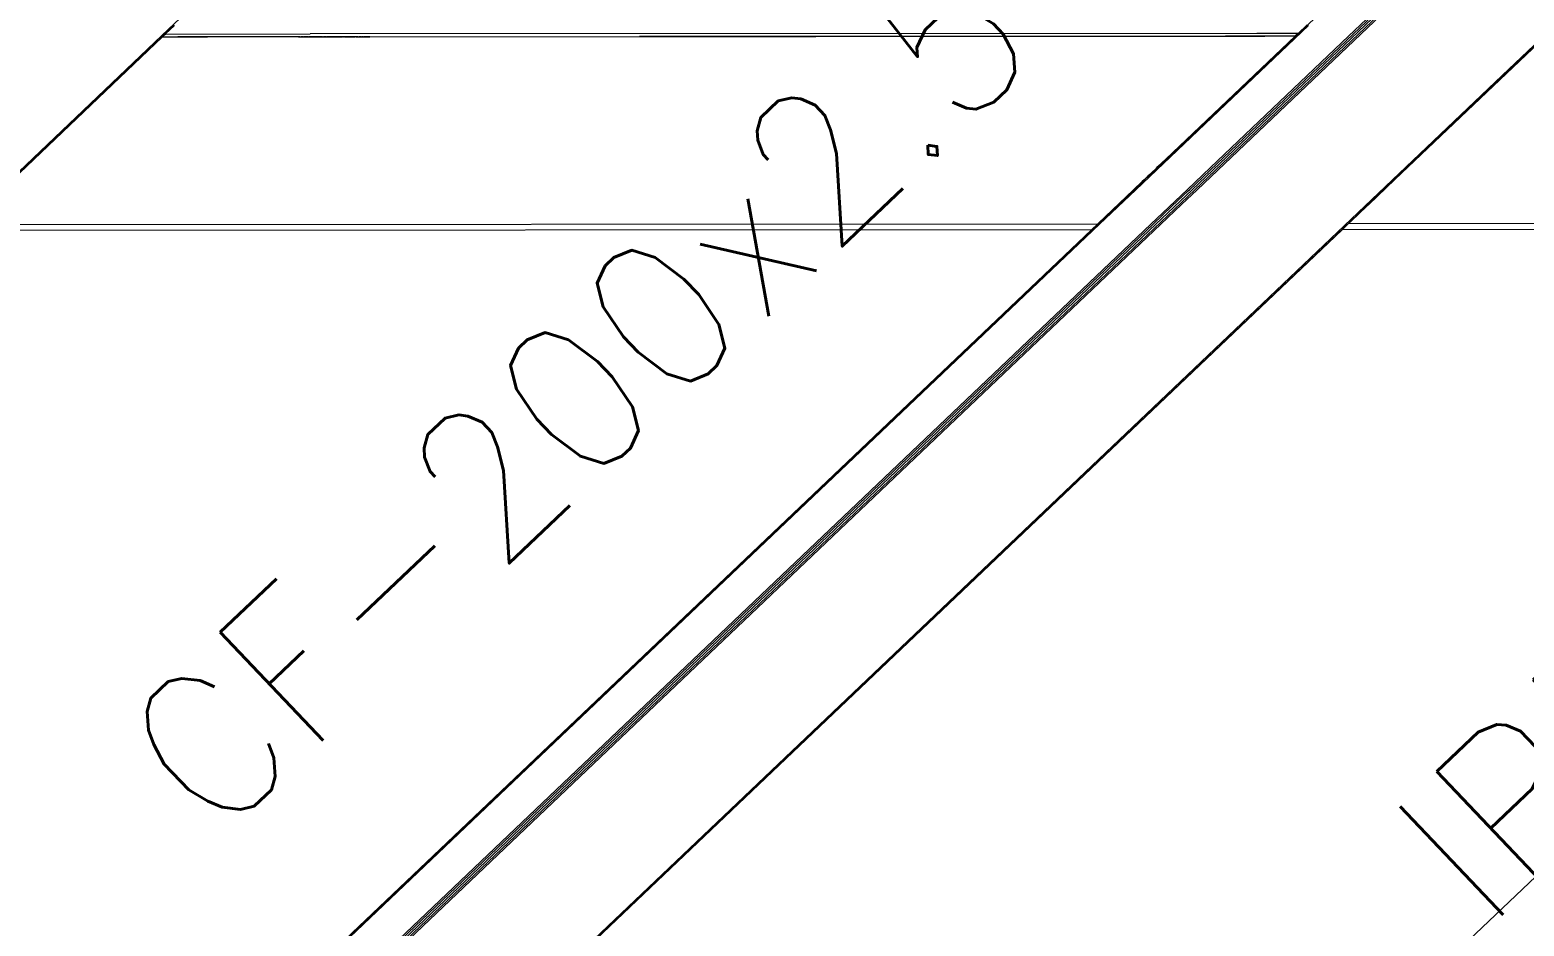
# Model space of a CAD drawing. Header units: millimetres. Extents: x 0 to 42, y 0 to 29.7.
# Drawn here: x 18.092 to 19.626, y 23.275 to 24.195 of the extents above; entities that cross this region are included whole.
import ezdxf
from ezdxf.enums import TextEntityAlignment as Align

# ---------------------------------------------------------------- set-up
doc = ezdxf.new("R2010")
doc.units = ezdxf.units.MM
doc.layers.add('BARRAS_DE_ACERO', color=7, linetype='Continuous', lineweight=9)
doc.layers.add('REFERENCIA_DE_LAS_BARRAS', color=2, linetype='Continuous', lineweight=9)
doc.styles.add('CYPETXT', font='romans__.ttf', dxfattribs={"height": 0.2})

msp = doc.modelspace()

# ---------------------------------------------------------------- linework, layer by layer
at = {"layer": 'BARRAS_DE_ACERO'}
for p, q in [((19.48488, 24.22396), (19.2821, 24.0311)), ((19.28766, 24.0311), (19.49045, 24.22396)), ((19.49276, 24.22396), (19.28997, 24.0311)), ((19.48249, 24.22396), (19.44541, 24.1887)), ((18.22791, 24.18937), (18.25908, 24.21901)), ((18.24051, 24.1999), (18.23121, 24.19105)), ((18.23161, 24.19097), (18.24068, 24.1996)), ((19.40428, 24.19957), (19.22714, 24.0311)), ((19.46956, 24.20673), (19.28489, 24.0311)), ((19.39118, 24.18867), (19.41034, 24.20689)), ((19.39363, 24.1916), (19.40284, 24.20035)), ((18.02782, 23.99907), (18.22791, 24.18937)), ((18.2283, 24.18828), (18.22816, 24.18815)), ((18.23121, 24.19105), (18.2283, 24.18828)), ((18.22839, 24.18791), (18.22842, 24.18794)), ((18.22842, 24.18794), (18.22844, 24.18796)), ((18.22842, 24.18794), (18.24408, 24.18795)), ((18.22844, 24.18796), (18.23151, 24.19088)), ((18.22844, 24.18796), (18.27472, 24.188)), ((18.23151, 24.19088), (18.2316, 24.19096)), ((18.23151, 24.19088), (18.23197, 24.19088)), ((18.23161, 24.19097), (18.2316, 24.19096)), ((18.23197, 24.19088), (18.38002, 24.19097)), ((18.36805, 24.18804), (18.24408, 24.18793)), ((18.27666, 24.18798), (18.24408, 24.18795)), ((18.27736, 24.188), (18.27472, 24.188)), ((18.36805, 24.18807), (18.27666, 24.18798)), ((18.36791, 24.18809), (18.27736, 24.188)), ((18.36791, 24.18809), (18.36807, 24.18809)), ((18.36805, 24.18807), (18.36825, 24.18807)), ((18.36807, 24.18804), (18.36805, 24.18804)), ((18.36807, 24.18809), (18.36819, 24.18809)), ((18.36825, 24.18807), (18.36867, 24.18807)), ((18.36863, 24.18809), (18.36855, 24.18809)), ((18.36865, 24.18804), (18.36857, 24.18804)), ((18.36865, 24.18804), (18.36867, 24.18804)), ((18.36895, 24.18807), (18.36867, 24.18807)), ((18.36881, 24.18804), (18.36867, 24.18804)), ((18.36894, 24.18809), (18.36906, 24.18809)), ((18.36922, 24.18807), (18.36895, 24.18807)), ((18.36903, 24.18804), (18.36923, 24.18804)), ((18.36932, 24.18807), (18.36922, 24.18807)), ((18.36926, 24.18804), (18.36923, 24.18804)), ((18.36926, 24.18804), (18.36935, 24.18804)), ((18.36932, 24.18807), (18.36961, 24.18807)), ((18.36944, 24.18804), (18.36935, 24.18804)), ((18.36949, 24.18809), (18.3694, 24.18809)), ((18.36944, 24.18804), (18.36956, 24.18804)), ((18.36949, 24.18809), (18.36961, 24.18809)), ((18.36956, 24.18804), (18.36959, 24.18804)), ((18.36959, 24.18804), (18.36968, 24.18804)), ((18.36973, 24.18809), (18.36961, 24.18809)), ((18.36961, 24.18807), (18.37003, 24.18807)), ((18.36973, 24.18809), (18.36991, 24.18809)), ((18.36991, 24.18809), (18.36999, 24.18809)), ((18.37008, 24.18809), (18.36999, 24.18809)), ((18.37008, 24.18804), (18.37001, 24.18804)), ((18.37006, 24.18807), (18.37003, 24.18807)), ((18.37006, 24.18807), (18.37028, 24.18807)), ((18.37008, 24.18809), (18.37021, 24.18809)), ((18.3701, 24.18804), (18.37008, 24.18804)), ((18.3701, 24.18804), (18.37035, 24.18804)), ((18.37028, 24.18807), (18.37032, 24.18807)), ((18.37036, 24.18807), (18.37032, 24.18807)), ((18.37035, 24.18804), (18.37036, 24.18804)), ((18.37036, 24.18807), (18.37051, 24.18807)), ((18.37051, 24.18804), (18.37036, 24.18804)), ((18.37052, 24.18807), (18.37051, 24.18807)), ((18.37051, 24.18804), (18.37075, 24.18804)), ((18.37076, 24.18807), (18.37052, 24.18807)), ((18.37079, 24.18809), (18.37072, 24.18809)), ((18.37076, 24.18807), (18.37096, 24.18807)), ((18.37095, 24.18804), (18.37091, 24.18804)), ((18.37107, 24.18804), (18.37095, 24.18804)), ((18.37096, 24.18807), (18.37132, 24.18807)), ((18.37108, 24.18809), (18.3712, 24.18809)), ((18.37132, 24.18809), (18.3712, 24.18809)), ((18.37132, 24.18809), (18.37133, 24.18809)), ((18.37156, 24.18807), (18.37132, 24.18807)), ((18.37144, 24.18809), (18.37133, 24.18809)), ((18.37144, 24.18809), (18.37156, 24.18809)), ((18.37155, 24.18804), (18.37156, 24.18804)), ((18.37156, 24.18809), (18.37168, 24.18809)), ((18.37176, 24.18807), (18.37156, 24.18807)), ((18.37156, 24.18804), (18.37175, 24.18804)), ((18.3718, 24.18809), (18.37168, 24.18809)), ((18.37176, 24.18804), (18.37175, 24.18804)), ((18.372, 24.18807), (18.37176, 24.18807)), ((18.37192, 24.18809), (18.3718, 24.18809)), ((18.37207, 24.18804), (18.37195, 24.18804)), ((18.372, 24.18807), (18.37207, 24.18807)), ((18.37207, 24.18807), (18.3724, 24.18807)), ((18.37235, 24.18804), (18.37227, 24.18804)), ((18.37243, 24.18804), (18.37235, 24.18804)), ((18.37248, 24.18809), (18.3724, 24.18809)), ((18.3724, 24.18807), (18.3726, 24.18807)), ((18.37255, 24.18804), (18.37243, 24.18804)), ((18.37268, 24.18807), (18.3726, 24.18807)), ((18.37268, 24.18807), (18.37288, 24.18807)), ((18.37272, 24.18809), (18.37304, 24.18809)), ((18.37275, 24.18804), (18.37287, 24.18804)), ((18.37287, 24.18804), (18.37315, 24.18804)), ((18.37288, 24.18807), (18.37308, 24.18807)), ((18.37304, 24.18809), (18.37307, 24.18809)), ((18.37312, 24.18809), (18.37307, 24.18809)), ((18.37308, 24.18807), (18.37324, 24.18807)), ((18.37324, 24.18807), (18.37327, 24.18807)), ((18.37355, 24.18807), (18.37332, 24.18807)), ((18.37336, 24.18809), (18.37342, 24.18809)), ((18.37342, 24.18809), (18.37355, 24.18809)), ((18.37355, 24.18809), (18.3736, 24.18809)), ((18.37372, 24.18809), (18.3736, 24.18809)), ((18.37372, 24.18809), (18.37384, 24.18809)), ((18.37395, 24.18804), (18.37375, 24.18804)), ((18.37376, 24.18807), (18.37415, 24.18807)), ((18.37396, 24.18809), (18.37384, 24.18809)), ((18.37415, 24.18804), (18.37395, 24.18804)), ((18.37415, 24.18809), (18.3742, 24.18809)), ((18.37432, 24.18804), (18.37415, 24.18804)), ((18.37428, 24.18809), (18.3742, 24.18809)), ((18.37444, 24.18809), (18.37428, 24.18809)), ((18.37432, 24.18807), (18.37448, 24.18807)), ((18.37444, 24.18809), (18.37456, 24.18809)), ((18.37448, 24.18807), (18.37486, 24.18807)), ((18.37456, 24.18809), (18.37471, 24.18809)), ((18.37509, 24.18809), (18.37471, 24.18809)), ((18.3749, 24.18807), (18.37486, 24.18807)), ((18.37506, 24.18804), (18.37486, 24.18804)), ((18.3749, 24.18807), (18.37501, 24.18807)), ((18.37541, 24.18807), (18.37501, 24.18807)), ((18.37509, 24.18809), (18.37536, 24.18809)), ((18.37676, 24.18804), (18.37531, 24.18804)), ((18.37546, 24.18809), (18.37536, 24.18809)), ((18.37541, 24.18807), (18.37566, 24.18807)), ((18.37566, 24.18809), (18.37546, 24.18809)), ((18.37566, 24.18807), (18.37631, 24.18807)), ((18.37606, 24.18809), (18.37591, 24.18809)), ((18.37606, 24.18809), (18.37621, 24.18809)), ((18.37621, 24.18809), (18.37636, 24.18809)), ((18.37676, 24.18807), (18.37631, 24.18807)), ((18.37666, 24.18809), (18.37679, 24.18809)), ((18.37676, 24.18807), (18.37683, 24.18807)), ((18.37676, 24.18804), (18.37691, 24.18804)), ((18.37679, 24.18809), (18.37689, 24.18809)), ((18.37686, 24.18807), (18.37683, 24.18807)), ((18.37686, 24.18807), (18.37696, 24.18807)), ((18.37689, 24.18809), (18.37701, 24.18809)), ((18.37691, 24.18804), (18.37701, 24.18804)), ((18.37696, 24.18807), (18.37726, 24.18807)), ((18.37719, 24.18809), (18.37701, 24.18809)), ((18.37701, 24.18804), (18.37718, 24.18804)), ((18.37719, 24.18809), (18.37733, 24.18809)), ((18.37745, 24.18807), (18.37726, 24.18807)), ((18.37733, 24.18809), (18.37741, 24.18809)), ((18.37741, 24.18809), (18.37746, 24.18809)), ((18.37746, 24.18807), (18.37745, 24.18807)), ((18.37746, 24.18809), (18.37748, 24.18809)), ((18.37761, 24.18807), (18.37746, 24.18807)), ((18.37756, 24.18809), (18.37748, 24.18809)), ((18.37751, 24.18804), (18.37776, 24.18804)), ((18.37756, 24.18809), (18.37771, 24.18809)), ((18.37761, 24.18807), (18.3779, 24.18807)), ((18.37786, 24.18809), (18.37771, 24.18809)), ((18.37801, 24.18804), (18.37776, 24.18804)), ((18.37816, 24.18809), (18.37786, 24.18809)), ((18.37836, 24.18807), (18.3779, 24.18807)), ((18.37826, 24.18804), (18.37801, 24.18804)), ((18.37834, 24.18809), (18.37816, 24.18809)), ((18.37826, 24.18804), (18.37861, 24.18804)), ((18.37834, 24.18809), (18.37858, 24.18809)), ((18.37836, 24.18807), (18.37861, 24.18807)), ((18.37858, 24.18809), (18.37861, 24.18809)), ((18.37863, 24.18809), (18.37861, 24.18809)), ((18.37861, 24.18807), (18.37901, 24.18807)), ((18.37861, 24.18804), (18.37893, 24.18804)), ((18.37863, 24.18809), (18.37892, 24.18809)), ((18.37892, 24.18809), (18.3791, 24.18809)), ((18.37917, 24.18804), (18.37899, 24.18804)), ((18.37904, 24.18807), (18.37901, 24.18807)), ((18.37934, 24.18807), (18.37904, 24.18807)), ((18.3791, 24.18809), (18.37919, 24.18809)), ((18.37917, 24.18804), (18.37958, 24.18804)), ((18.37955, 24.18809), (18.37919, 24.18809)), ((18.37955, 24.18807), (18.37934, 24.18807)), ((18.37964, 24.18809), (18.37955, 24.18809)), ((18.37955, 24.18807), (18.37976, 24.18807)), ((18.37958, 24.18804), (18.37983, 24.18804)), ((18.37964, 24.18809), (18.37982, 24.18809)), ((18.37976, 24.18807), (18.38024, 24.18807)), ((18.38024, 24.18809), (18.37982, 24.18809)), ((18.37983, 24.18804), (18.37988, 24.18804)), ((18.37988, 24.18804), (18.38007, 24.18804)), ((19.35114, 24.19155), (18.38002, 24.19097)), ((18.38007, 24.18804), (18.38037, 24.18804)), ((18.38024, 24.18807), (18.38072, 24.18807)), ((18.38037, 24.18804), (18.38067, 24.18804)), ((18.38048, 24.18809), (18.3806, 24.18809)), ((18.3806, 24.18809), (18.38077, 24.18809)), ((18.38073, 24.18804), (18.38067, 24.18804)), ((18.38076, 24.18807), (18.38072, 24.18807)), ((18.38091, 24.18804), (18.38073, 24.18804)), ((18.38076, 24.18807), (18.38077, 24.18807)), ((18.38078, 24.18807), (18.38077, 24.18807)), ((18.38078, 24.18807), (18.38138, 24.18807)), ((18.38091, 24.18804), (18.38115, 24.18804)), ((18.38108, 24.18809), (18.38126, 24.18809)), ((18.38139, 24.18804), (18.38115, 24.18804)), ((18.38126, 24.18809), (18.3814, 24.18809)), ((18.38138, 24.18807), (18.38144, 24.18807)), ((18.38151, 24.18804), (18.38139, 24.18804)), ((18.38144, 24.18809), (18.3814, 24.18809)), ((18.38149, 24.18809), (18.38144, 24.18809)), ((18.38181, 24.18807), (18.38144, 24.18807)), ((18.38168, 24.18809), (18.38149, 24.18809)), ((18.38151, 24.18804), (18.38163, 24.18804)), ((18.38163, 24.18804), (18.38181, 24.18804)), ((18.38181, 24.18809), (18.38168, 24.18809)), ((18.38185, 24.18809), (18.38181, 24.18809)), ((18.38181, 24.18807), (18.38186, 24.18807)), ((18.38187, 24.18804), (18.38181, 24.18804)), ((18.38186, 24.18807), (18.38216, 24.18807)), ((18.38187, 24.18804), (18.38217, 24.18804)), ((18.38216, 24.18807), (18.38234, 24.18807)), ((18.38229, 24.18804), (18.38217, 24.18804)), ((18.38241, 24.18804), (18.38229, 24.18804)), ((18.38234, 24.18807), (18.38258, 24.18807)), ((18.38265, 24.18804), (18.38241, 24.18804)), ((18.38258, 24.18809), (18.38256, 24.18809)), ((18.38258, 24.18809), (18.38282, 24.18809)), ((18.38258, 24.18807), (18.38282, 24.18807)), ((18.38265, 24.18804), (18.38277, 24.18804)), ((18.38283, 24.18804), (18.38277, 24.18804)), ((18.38282, 24.18809), (18.38289, 24.18809)), ((18.38282, 24.18807), (18.38289, 24.18807)), ((18.38312, 24.18804), (18.38283, 24.18804)), ((18.38289, 24.18809), (18.38312, 24.18809)), ((18.38289, 24.18807), (18.38325, 24.18807)), ((18.38312, 24.18809), (18.38325, 24.18809)), ((18.38325, 24.18804), (18.38312, 24.18804)), ((18.3833, 24.18809), (18.38325, 24.18809)), ((18.38367, 24.18807), (18.38325, 24.18807)), ((18.38325, 24.18804), (18.38341, 24.18804)), ((18.38367, 24.18809), (18.3833, 24.18809)), ((18.38341, 24.18804), (18.38369, 24.18804)), ((18.38367, 24.18809), (18.38371, 24.18809)), ((18.38374, 24.18804), (18.38369, 24.18804)), ((18.38395, 24.18809), (18.38371, 24.18809)), ((18.38374, 24.18804), (18.38423, 24.18804)), ((18.38395, 24.18809), (18.38409, 24.18809)), ((18.38416, 24.18809), (18.38409, 24.18809)), ((18.38416, 24.18809), (18.3844, 24.18809)), ((18.3843, 24.18807), (18.38507, 24.18807)), ((18.38461, 24.18809), (18.3844, 24.18809)), ((18.3846, 24.18804), (18.38486, 24.18804)), ((18.38482, 24.18809), (18.38461, 24.18809)), ((18.38503, 24.18809), (18.38482, 24.18809)), ((18.38486, 24.18804), (18.3853, 24.18804)), ((18.38524, 24.18809), (18.38503, 24.18809)), ((18.38514, 24.18807), (18.38507, 24.18807)), ((18.38521, 24.18807), (18.38514, 24.18807)), ((18.38521, 24.18807), (18.38626, 24.18807)), ((18.38545, 24.18809), (18.38524, 24.18809)), ((18.38566, 24.18809), (18.38545, 24.18809)), ((18.38629, 24.18809), (18.38608, 24.18809)), ((18.38654, 24.18807), (18.38626, 24.18807)), ((18.38629, 24.18809), (18.3863, 24.18809)), ((18.3865, 24.18809), (18.3863, 24.18809)), ((18.38682, 24.18809), (18.3865, 24.18809)), ((18.38682, 24.18807), (18.38654, 24.18807)), ((18.38703, 24.18809), (18.38682, 24.18809)), ((18.38717, 24.18807), (18.38682, 24.18807)), ((18.38682, 24.18804), (18.38705, 24.18804)), ((18.38724, 24.18809), (18.38703, 24.18809)), ((18.38705, 24.18804), (18.38733, 24.18804)), ((18.38801, 24.18807), (18.38717, 24.18807)), ((18.38724, 24.18809), (18.38776, 24.18809)), ((18.38796, 24.18804), (18.38733, 24.18804)), ((18.38796, 24.18804), (18.38801, 24.18804)), ((18.38801, 24.18807), (18.38817, 24.18807)), ((18.38828, 24.18804), (18.38801, 24.18804)), ((18.38829, 24.18809), (18.38806, 24.18809)), ((18.38817, 24.18807), (18.38833, 24.18807)), ((18.38873, 24.18804), (18.38828, 24.18804)), ((18.38937, 24.18807), (18.38833, 24.18807)), ((18.38873, 24.18809), (18.38897, 24.18809)), ((18.38876, 24.18804), (18.38873, 24.18804)), ((18.38876, 24.18804), (18.38918, 24.18804)), ((18.3894, 24.18804), (18.38918, 24.18804)), ((18.38937, 24.18807), (18.38969, 24.18807)), ((18.38969, 24.18809), (18.38985, 24.18809)), ((18.39009, 24.18807), (18.38969, 24.18807)), ((18.3906, 24.18804), (18.39089, 24.18804)), ((18.39065, 24.18807), (18.39161, 24.18807)), ((18.39164, 24.18804), (18.39089, 24.18804)), ((18.39108, 24.18809), (18.39129, 24.18809)), ((18.39165, 24.18809), (18.39129, 24.18809)), ((18.39177, 24.18807), (18.39161, 24.18807)), ((18.39172, 24.18804), (18.39164, 24.18804)), ((18.39185, 24.18809), (18.39165, 24.18809)), ((18.3918, 24.18804), (18.39172, 24.18804)), ((18.39177, 24.18807), (18.39194, 24.18807)), ((18.39225, 24.18804), (18.3918, 24.18804)), ((18.39216, 24.18809), (18.39185, 24.18809)), ((18.39194, 24.18807), (18.39212, 24.18807)), ((18.39221, 24.18807), (18.39212, 24.18807)), ((18.3923, 24.18809), (18.39216, 24.18809)), ((18.39225, 24.18804), (18.39243, 24.18804)), ((18.3923, 24.18809), (18.39243, 24.18809)), ((18.39243, 24.18809), (18.39277, 24.18809)), ((18.39243, 24.18807), (18.39275, 24.18807)), ((18.39243, 24.18804), (18.39284, 24.18804)), ((18.39275, 24.18807), (18.39284, 24.18807)), ((18.39288, 24.18809), (18.39284, 24.18809)), ((18.3929, 24.18809), (18.39288, 24.18809)), ((18.3929, 24.18809), (18.39343, 24.18809)), ((18.39329, 24.18807), (18.39401, 24.18807)), ((18.39343, 24.18809), (18.3937, 24.18809)), ((18.3937, 24.18809), (18.39396, 24.18809)), ((18.39396, 24.18809), (18.39428, 24.18809)), ((18.39437, 24.18807), (18.39401, 24.18807)), ((18.39446, 24.18809), (18.39428, 24.18809)), ((18.3945, 24.18804), (18.39441, 24.18804)), ((18.39461, 24.18809), (18.39446, 24.18809)), ((18.39459, 24.18807), (18.39446, 24.18807)), ((18.39486, 24.18807), (18.39459, 24.18807)), ((18.39475, 24.18804), (18.39486, 24.18804)), ((18.39513, 24.18807), (18.39486, 24.18807)), ((18.39513, 24.18804), (18.39486, 24.18804)), ((18.39513, 24.18807), (18.39529, 24.18807)), ((18.39513, 24.18804), (18.39527, 24.18804)), ((18.39527, 24.18804), (18.39558, 24.18804)), ((18.39529, 24.18809), (18.39536, 24.18809)), ((18.39567, 24.18809), (18.39536, 24.18809)), ((18.39581, 24.18809), (18.39567, 24.18809)), ((18.39599, 24.18807), (18.39579, 24.18807)), ((18.39581, 24.18809), (18.39594, 24.18809)), ((18.39617, 24.18807), (18.39599, 24.18807)), ((18.39627, 24.18809), (18.39608, 24.18809)), ((18.39617, 24.18807), (18.39669, 24.18807)), ((18.39617, 24.18804), (18.39692, 24.18804)), ((18.39652, 24.18809), (18.39627, 24.18809)), ((18.39652, 24.18809), (18.39669, 24.18809)), ((18.39682, 24.18809), (18.39669, 24.18809)), ((18.39677, 24.18807), (18.39669, 24.18807)), ((18.39677, 24.18807), (18.39687, 24.18807)), ((18.39682, 24.18809), (18.39697, 24.18809)), ((18.39687, 24.18807), (18.39764, 24.18807)), ((18.39692, 24.18804), (18.39767, 24.18804)), ((18.39713, 24.18809), (18.39697, 24.18809)), ((18.39765, 24.18809), (18.39713, 24.18809)), ((18.39764, 24.18807), (18.39787, 24.18807)), ((18.39797, 24.18804), (18.39767, 24.18804)), ((18.39797, 24.18807), (18.39787, 24.18807)), ((18.39857, 24.18807), (18.39797, 24.18807)), ((18.39862, 24.18804), (18.39797, 24.18804)), ((18.39847, 24.18809), (18.39943, 24.18809)), ((18.39921, 24.18807), (18.39857, 24.18807)), ((18.39862, 24.18804), (18.39959, 24.18804)), ((18.39956, 24.18807), (18.39921, 24.18807)), ((18.39959, 24.18809), (18.39943, 24.18809)), ((18.39959, 24.18807), (18.39956, 24.18807)), ((18.39959, 24.18809), (18.39969, 24.18809)), ((18.39961, 24.18807), (18.39959, 24.18807)), ((18.3997, 24.18804), (18.39959, 24.18804)), ((18.39961, 24.18807), (18.39965, 24.18807)), ((18.39969, 24.18807), (18.39965, 24.18807)), ((18.39976, 24.18809), (18.39969, 24.18809)), ((18.40031, 24.18807), (18.39969, 24.18807)), ((18.3997, 24.18804), (18.40047, 24.18804)), ((18.39976, 24.18809), (18.39991, 24.18809)), ((18.40031, 24.18807), (18.40042, 24.18807)), ((18.40053, 24.18809), (18.40042, 24.18809)), ((18.40053, 24.18807), (18.40042, 24.18807)), ((18.40149, 24.18804), (18.40047, 24.18804)), ((18.40053, 24.18809), (18.40077, 24.18809)), ((18.40053, 24.18807), (18.40089, 24.18807)), ((18.40077, 24.18809), (18.40125, 24.18809)), ((18.40147, 24.18807), (18.40151, 24.18807)), ((18.40233, 24.18807), (18.40151, 24.18807)), ((18.40196, 24.18809), (18.40221, 24.18809)), ((18.40293, 24.18809), (18.40221, 24.18809)), ((18.40233, 24.18807), (18.40269, 24.18807)), ((18.40317, 24.18807), (18.40269, 24.18807)), ((18.40315, 24.18809), (18.40293, 24.18809)), ((18.40311, 24.18804), (18.40347, 24.18804)), ((18.40329, 24.18809), (18.40315, 24.18809)), ((18.40317, 24.18807), (18.40389, 24.18807)), ((18.40329, 24.18809), (18.40347, 24.18809)), ((18.40347, 24.18809), (18.40365, 24.18809)), ((18.40377, 24.18804), (18.40347, 24.18804)), ((18.40365, 24.18809), (18.40389, 24.18809)), ((18.40377, 24.18804), (18.40431, 24.18804)), ((18.40425, 24.18807), (18.40389, 24.18807)), ((18.40432, 24.18807), (18.40425, 24.18807)), ((18.40431, 24.18804), (18.40445, 24.18804)), ((18.40432, 24.18809), (18.40436, 24.18809)), ((18.40432, 24.18807), (18.40437, 24.18807)), ((18.40436, 24.18809), (18.40438, 24.18809)), ((18.40446, 24.18807), (18.40437, 24.18807)), ((18.40485, 24.18809), (18.40438, 24.18809)), ((18.40531, 24.18804), (18.40445, 24.18804)), ((18.40446, 24.18807), (18.40524, 24.18807)), ((18.40485, 24.18809), (18.40511, 24.18809)), ((18.4055, 24.18809), (18.40511, 24.18809)), ((18.40602, 24.18807), (18.40524, 24.18807)), ((18.4055, 24.18809), (18.40569, 24.18809)), ((18.40569, 24.18809), (18.40628, 24.18809)), ((18.40641, 24.18807), (18.40602, 24.18807)), ((18.40667, 24.18809), (18.40628, 24.18809)), ((18.40641, 24.18804), (18.40713, 24.18804)), ((18.40706, 24.18809), (18.40667, 24.18809)), ((18.40706, 24.18809), (18.40753, 24.18809)), ((18.40706, 24.18807), (18.40732, 24.18807)), ((18.40713, 24.18804), (18.40714, 24.18804)), ((18.40765, 24.18804), (18.40714, 24.18804)), ((18.40732, 24.18807), (18.40758, 24.18807)), ((18.40792, 24.18809), (18.40753, 24.18809)), ((18.40875, 24.18807), (18.40758, 24.18807)), ((18.40765, 24.18804), (18.40849, 24.18804)), ((18.40882, 24.18804), (18.40849, 24.18804)), ((18.40888, 24.18807), (18.40875, 24.18807)), ((18.40901, 24.18809), (18.40876, 24.18809)), ((18.40888, 24.18807), (18.40903, 24.18807)), ((18.40928, 24.18809), (18.40901, 24.18809)), ((18.40928, 24.18809), (18.40984, 24.18809)), ((18.40928, 24.18804), (18.4093, 24.18804)), ((18.41108, 24.18807), (18.40942, 24.18807)), ((18.40984, 24.18809), (18.41026, 24.18809)), ((18.41108, 24.18807), (18.41138, 24.18807)), ((18.4116, 24.18804), (18.41108, 24.18804)), ((18.4111, 24.18809), (18.41124, 24.18809)), ((18.41124, 24.18809), (18.41166, 24.18809)), ((18.41138, 24.18807), (18.41152, 24.18807)), ((18.41166, 24.18807), (18.41152, 24.18807)), ((18.4116, 24.18804), (18.41244, 24.18804)), ((18.41182, 24.18809), (18.41166, 24.18809)), ((18.41166, 24.18807), (18.41194, 24.18807)), ((18.41208, 24.18809), (18.41182, 24.18809)), ((18.41241, 24.18807), (18.41194, 24.18807)), ((18.41292, 24.18809), (18.41208, 24.18809)), ((18.4125, 24.18807), (18.41241, 24.18807)), ((18.41244, 24.18804), (18.4132, 24.18804)), ((18.4125, 24.18807), (18.41278, 24.18807)), ((18.41278, 24.18807), (18.41292, 24.18807)), ((18.41334, 24.18809), (18.41292, 24.18809)), ((18.41334, 24.18807), (18.41292, 24.18807)), ((18.41412, 24.18804), (18.4132, 24.18804)), ((18.41334, 24.18807), (18.41363, 24.18807)), ((18.41408, 24.18807), (18.41363, 24.18807)), ((18.41513, 24.18807), (18.41408, 24.18807)), ((18.41412, 24.18809), (18.41453, 24.18809)), ((18.41447, 24.18804), (18.41412, 24.18804)), ((18.41521, 24.18804), (18.41447, 24.18804)), ((18.41498, 24.18809), (18.41453, 24.18809)), ((18.41521, 24.18804), (18.41597, 24.18804)), ((18.41565, 24.18809), (18.41523, 24.18809)), ((18.41573, 24.18807), (18.41558, 24.18807)), ((18.41565, 24.18809), (18.41588, 24.18809)), ((18.41573, 24.18807), (18.41588, 24.18807)), ((18.41609, 24.18809), (18.41588, 24.18809)), ((18.41603, 24.18807), (18.41588, 24.18807)), ((18.41597, 24.18804), (18.41612, 24.18804)), ((18.41609, 24.18807), (18.41603, 24.18807)), ((18.41609, 24.18809), (18.41656, 24.18809)), ((18.41609, 24.18807), (18.41618, 24.18807)), ((18.41681, 24.18804), (18.41612, 24.18804)), ((18.41618, 24.18807), (18.41723, 24.18807)), ((18.41678, 24.18809), (18.41656, 24.18809)), ((18.41678, 24.18809), (18.4173, 24.18809)), ((18.41681, 24.18804), (18.41793, 24.18804)), ((18.41723, 24.18807), (18.41768, 24.18807)), ((18.41763, 24.18809), (18.4173, 24.18809)), ((18.41763, 24.18809), (18.41768, 24.18809)), ((18.41778, 24.18809), (18.41768, 24.18809)), ((18.41768, 24.18807), (18.41783, 24.18807)), ((18.41783, 24.18807), (18.41831, 24.18807)), ((18.41815, 24.18809), (18.41788, 24.18809)), ((18.41857, 24.18804), (18.41793, 24.18804)), ((18.41815, 24.18809), (18.41874, 24.18809)), ((18.41847, 24.18807), (18.41831, 24.18807)), ((18.41936, 24.18807), (18.41847, 24.18807)), ((18.41921, 24.18804), (18.41857, 24.18804)), ((18.41874, 24.18809), (18.41911, 24.18809)), ((18.41927, 24.18804), (18.41921, 24.18804)), ((18.41937, 24.18804), (18.41927, 24.18804)), ((18.41959, 24.18807), (18.41936, 24.18807)), ((18.41954, 24.18809), (18.41959, 24.18809)), ((18.41959, 24.18809), (18.41963, 24.18809)), ((18.41982, 24.18807), (18.41959, 24.18807)), ((18.41982, 24.18809), (18.41963, 24.18809)), ((18.41977, 24.18804), (18.42007, 24.18804)), ((18.41982, 24.18809), (18.42007, 24.18809)), ((18.42023, 24.18807), (18.41982, 24.18807)), ((18.42055, 24.18809), (18.42007, 24.18809)), ((18.42033, 24.18804), (18.42007, 24.18804)), ((18.42023, 24.18807), (18.42087, 24.18807)), ((18.42087, 24.18804), (18.42033, 24.18804)), ((18.42055, 24.18809), (18.42071, 24.18809)), ((18.42105, 24.18809), (18.42071, 24.18809)), ((18.42135, 24.18807), (18.42087, 24.18807)), ((18.42087, 24.18804), (18.42294, 24.18804)), ((18.4214, 24.18809), (18.42105, 24.18809)), ((18.42135, 24.18807), (18.42167, 24.18807)), ((18.42151, 24.18809), (18.4214, 24.18809)), ((18.42167, 24.18809), (18.42151, 24.18809)), ((18.42242, 24.18809), (18.42167, 24.18809)), ((18.42242, 24.18807), (18.42167, 24.18807)), ((18.42242, 24.18809), (18.42249, 24.18809)), ((18.42249, 24.18807), (18.42242, 24.18807)), ((18.42249, 24.18809), (18.42255, 24.18809)), ((18.42294, 24.18809), (18.42255, 24.18809)), ((18.42294, 24.18809), (18.42374, 24.18809)), ((18.42294, 24.18807), (18.42351, 24.18807)), ((18.42294, 24.18804), (18.42368, 24.18804)), ((18.42419, 24.18807), (18.42351, 24.18807)), ((18.42447, 24.18804), (18.42368, 24.18804)), ((18.42374, 24.18809), (18.4247, 24.18809)), ((18.4267, 24.18804), (18.42464, 24.18804)), ((18.4247, 24.18809), (18.42515, 24.18809)), ((18.42498, 24.18807), (18.42549, 24.18807)), ((18.42515, 24.18809), (18.42549, 24.18809)), ((18.42578, 24.18809), (18.42549, 24.18809)), ((18.42549, 24.18807), (18.4258, 24.18807)), ((18.4258, 24.18809), (18.42578, 24.18809)), ((18.42652, 24.18809), (18.4258, 24.18809)), ((18.42589, 24.18807), (18.4258, 24.18807)), ((18.42676, 24.18809), (18.42652, 24.18809)), ((18.42688, 24.18804), (18.4267, 24.18804)), ((18.42676, 24.18809), (18.42928, 24.18809)), ((18.42688, 24.18804), (18.42778, 24.18804)), ((18.42892, 24.18804), (18.42778, 24.18804)), ((18.42892, 24.18804), (18.4294, 24.18804)), ((18.42928, 24.18809), (18.43036, 24.18809)), ((18.42946, 24.18804), (18.4294, 24.18804)), ((18.42946, 24.18807), (18.42982, 24.18807)), ((18.42946, 24.18804), (18.4303, 24.18804)), ((18.43018, 24.18807), (18.42982, 24.18807)), ((18.43084, 24.18807), (18.43018, 24.18807)), ((18.43084, 24.18804), (18.4303, 24.18804)), ((18.43064, 24.18809), (18.43036, 24.18809)), ((18.43064, 24.18809), (18.4309, 24.18809)), ((18.43084, 24.18807), (18.4309, 24.18807)), ((18.43084, 24.18804), (18.43198, 24.18804)), ((18.43103, 24.18809), (18.4309, 24.18809)), ((18.4309, 24.18807), (18.43147, 24.18807)), ((18.43147, 24.18809), (18.43103, 24.18809)), ((18.43147, 24.18809), (18.43166, 24.18809)), ((18.43185, 24.18807), (18.43147, 24.18807)), ((18.43166, 24.18809), (18.43261, 24.18809)), ((18.43185, 24.18807), (18.43204, 24.18807)), ((18.43204, 24.18804), (18.43198, 24.18804)), ((18.43204, 24.18804), (18.43266, 24.18804)), ((18.43261, 24.18809), (18.43291, 24.18809)), ((18.43388, 24.18804), (18.43266, 24.18804)), ((18.43291, 24.18809), (18.4338, 24.18809)), ((18.43356, 24.18807), (18.43318, 24.18807)), ((18.43394, 24.18807), (18.43356, 24.18807)), ((18.4338, 24.18809), (18.43405, 24.18809)), ((18.43394, 24.18807), (18.43432, 24.18807)), ((18.43405, 24.18809), (18.4347, 24.18809)), ((18.43489, 24.18809), (18.4347, 24.18809)), ((18.43529, 24.18809), (18.43489, 24.18809)), ((18.43489, 24.18807), (18.43584, 24.18807)), ((18.43529, 24.18809), (18.43554, 24.18809)), ((18.43608, 24.18809), (18.43554, 24.18809)), ((18.43584, 24.18807), (18.43606, 24.18807)), ((18.43588, 24.18804), (18.43584, 24.18804)), ((18.43588, 24.18804), (18.43608, 24.18804)), ((18.43606, 24.18807), (18.43608, 24.18807)), ((18.43608, 24.18809), (18.43611, 24.18809)), ((18.43608, 24.18807), (18.43648, 24.18807)), ((18.43734, 24.18804), (18.43608, 24.18804)), ((18.43668, 24.18809), (18.43611, 24.18809)), ((18.43648, 24.18807), (18.43668, 24.18807)), ((18.43668, 24.18809), (18.43728, 24.18809)), ((18.43728, 24.18809), (18.43815, 24.18809)), ((18.43922, 24.18804), (18.43734, 24.18804)), ((18.43848, 24.18809), (18.43815, 24.18809)), ((18.43848, 24.18809), (18.43975, 24.18809)), ((18.43928, 24.18807), (18.43848, 24.18807)), ((18.44011, 24.18804), (18.43922, 24.18804)), ((18.43975, 24.18807), (18.43928, 24.18807)), ((18.4399, 24.18809), (18.43975, 24.18809)), ((18.43975, 24.18807), (18.44039, 24.18807)), ((18.44039, 24.18809), (18.4399, 24.18809)), ((18.44039, 24.18809), (18.44108, 24.18809)), ((18.44116, 24.18804), (19.35648, 24.1886)), ((18.44116, 24.18807), (18.71772, 24.18824)), ((19.31914, 24.1886), (18.71772, 24.18824)), ((19.39118, 24.18867), (19.25163, 24.05596)), ((19.3905, 24.18862), (19.25778, 24.06238)), ((19.44541, 24.1887), (19.3036, 24.05382)), ((19.34012, 24.18861), (19.31914, 24.1886)), ((19.34012, 24.18861), (19.35649, 24.18862)), ((19.39361, 24.19158), (19.35114, 24.19155)), ((19.35649, 24.1886), (19.35648, 24.1886)), ((19.3905, 24.18862), (19.35649, 24.1886)), ((19.35649, 24.18862), (19.35953, 24.18862)), ((19.39023, 24.18864), (19.35953, 24.18862)), ((19.38984, 24.18867), (19.36565, 24.18865)), ((19.39055, 24.18867), (19.38984, 24.18867)), ((19.39023, 24.18864), (19.39052, 24.18864)), ((19.39081, 24.18892), (19.39055, 24.18867)), ((19.39361, 24.19158), (19.39081, 24.18892)), ((19.39363, 24.1916), (19.39361, 24.19158)), ((19.64888, 24.19176), (19.60999, 24.15478)), ((19.6119, 24.15512), (19.64968, 24.19105)), ((19.46221, 24.01422), (19.60999, 24.15478)), ((19.6119, 24.15512), (19.49291, 24.04196)), ((19.24932, 24.05376), (19.25163, 24.05596)), ((19.24985, 24.05485), (19.25377, 24.05857)), ((19.25377, 24.05857), (19.25778, 24.06238)), ((19.23571, 24.0414), (19.23368, 24.03947)), ((19.23486, 24.04001), (19.23473, 24.03989)), ((19.23889, 24.04384), (19.23486, 24.04001)), ((19.23956, 24.04506), (19.23571, 24.0414)), ((19.23889, 24.04384), (19.24077, 24.04563)), ((19.2414, 24.04681), (19.23956, 24.04506)), ((19.24077, 24.04563), (19.24422, 24.04891)), ((19.24318, 24.0485), (19.2414, 24.04681)), ((19.24318, 24.0485), (19.24823, 24.05331)), ((19.24422, 24.04891), (19.24595, 24.05056)), ((19.24768, 24.0522), (19.24932, 24.05376)), ((19.24823, 24.05331), (19.24985, 24.05485)), ((19.27974, 24.03113), (19.3036, 24.05382)), ((19.46609, 24.01601), (19.49291, 24.04152)), ((19.48162, 24.03122), (19.49291, 24.04196)), ((19.28766, 24.0311), (18.18638, 22.98372)), ((19.22485, 24.03107), (19.18855, 23.99653)), ((19.22547, 24.03107), (19.19116, 23.99845)), ((19.23368, 24.03947), (19.22485, 24.03107)), ((19.2255, 24.0311), (19.22547, 24.03107)), ((19.22711, 24.03107), (19.22714, 24.0311)), ((19.23433, 24.0395), (19.23447, 24.03964)), ((19.23473, 24.03989), (19.23447, 24.03964)), ((19.27971, 24.0311), (19.24263, 23.99583)), ((19.2478, 23.99583), (19.28489, 24.0311)), ((19.26422, 24.0141), (19.28087, 24.02993)), ((19.27388, 24.0158), (19.28997, 24.0311)), ((19.27971, 24.0311), (19.27974, 24.03113)), ((19.28087, 24.02993), (19.2821, 24.0311)), ((19.48162, 24.03122), (19.46418, 24.01464)), ((19.46218, 24.01419), (18.36955, 22.97503)), ((19.24501, 23.99583), (19.26422, 24.0141)), ((19.27388, 24.0158), (19.25288, 23.99583)), ((19.46373, 24.0142), (19.44791, 23.99916)), ((19.44813, 23.99893), (19.46419, 24.0142)), ((19.46221, 24.01422), (19.46218, 24.01419)), ((19.46373, 24.0142), (19.46375, 24.01422)), ((19.46375, 24.01422), (19.46399, 24.01445)), ((19.46418, 24.01464), (19.46399, 24.01445)), ((19.46609, 24.01601), (19.46419, 24.0142)), ((19.25288, 23.99583), (18.18869, 22.98372)), ((18.31099, 23.16135), (19.18838, 23.9958)), ((18.35923, 23.15567), (19.24263, 23.99583)), ((18.36219, 23.15621), (19.24501, 23.99583)), ((18.36351, 23.15482), (19.2478, 23.99583)), ((19.44791, 23.99916), (18.37131, 22.97525)), ((19.18855, 23.99653), (19.18778, 23.9958)), ((19.18924, 23.99662), (19.18838, 23.9958)), ((19.18924, 23.99662), (19.19116, 23.99845)), ((19.445, 23.99595), (19.44809, 23.99889)), ((19.44809, 23.99889), (19.44813, 23.99893)), ((18.12357, 22.98369), (19.18164, 23.98996))]:
    msp.add_line(p, q, dxfattribs=at)
for points in [[(18.04483, 24.01379), (18.228, 24.188), (18.22816, 24.18815)], [(18.04483, 24.01334), (18.04485, 24.01336), (18.22839, 24.18791), (18.24408, 24.18793)], [(18.36827, 24.18804), (18.36825, 24.18804), (18.36807, 24.18804)], [(18.36819, 24.18809), (18.36825, 24.18809), (18.36839, 24.18809)], [(18.36827, 24.18804), (18.36845, 24.18804), (18.36857, 24.18804)], [(18.36855, 24.18809), (18.36844, 24.18809), (18.36839, 24.18809)], [(18.36863, 24.18809), (18.3687, 24.18809), (18.36894, 24.18809)], [(18.36903, 24.18804), (18.36893, 24.18804), (18.36881, 24.18804)], [(18.36906, 24.18809), (18.3692, 24.18809), (18.36929, 24.18809), (18.3694, 24.18809)], [(18.3698, 24.18804), (18.36974, 24.18804), (18.36968, 24.18804)], [(18.3698, 24.18804), (18.36998, 24.18804), (18.37001, 24.18804)], [(18.37021, 24.18809), (18.37032, 24.18809), (18.37035, 24.18809), (18.37051, 24.18809), (18.37054, 24.18809), (18.37072, 24.18809)], [(18.37075, 24.18804), (18.37076, 24.18804), (18.37091, 24.18804)], [(18.37079, 24.18809), (18.37084, 24.18809), (18.37096, 24.18809)], [(18.37108, 24.18809), (18.37097, 24.18809), (18.37096, 24.18809)], [(18.37107, 24.18804), (18.37115, 24.18804), (18.37135, 24.18804), (18.37155, 24.18804)], [(18.37195, 24.18804), (18.37191, 24.18804), (18.37179, 24.18804), (18.37176, 24.18804)], [(18.37192, 24.18809), (18.37207, 24.18809), (18.3722, 24.18809), (18.37232, 24.18809), (18.3724, 24.18809)], [(18.37207, 24.18804), (18.37215, 24.18804), (18.37227, 24.18804)], [(18.37248, 24.18809), (18.37259, 24.18809), (18.3726, 24.18809), (18.37268, 24.18809), (18.37272, 24.18809)], [(18.37275, 24.18804), (18.37267, 24.18804), (18.37255, 24.18804)], [(18.37312, 24.18809), (18.37327, 24.18809), (18.37336, 24.18809)], [(18.37315, 24.18804), (18.37323, 24.18804), (18.37331, 24.18804)], [(18.37327, 24.18807), (18.37328, 24.18807), (18.37332, 24.18807)], [(18.37375, 24.18804), (18.37359, 24.18804), (18.37355, 24.18804), (18.37331, 24.18804)], [(18.37376, 24.18807), (18.37355, 24.18807), (18.37356, 24.18807)], [(18.37415, 24.18809), (18.37403, 24.18809), (18.37396, 24.18809)], [(18.37415, 24.18807), (18.37416, 24.18807), (18.37432, 24.18807)], [(18.37432, 24.18804), (18.37456, 24.18804), (18.37486, 24.18804)], [(18.37506, 24.18804), (18.37521, 24.18804), (18.37531, 24.18804)], [(18.37566, 24.18809), (18.37576, 24.18809), (18.37591, 24.18809)], [(18.37666, 24.18809), (18.37651, 24.18809), (18.37636, 24.18809)], [(18.37751, 24.18804), (18.37741, 24.18804), (18.37731, 24.18804), (18.37718, 24.18804)], [(18.37893, 24.18804), (18.37899, 24.18804), (18.37898, 24.18804)], [(18.38024, 24.18809), (18.38036, 24.18809), (18.38048, 24.18809)], [(18.38108, 24.18809), (18.3809, 24.18809), (18.38077, 24.18809)], [(18.38185, 24.18809), (18.38234, 24.18809), (18.38256, 24.18809)], [(18.38367, 24.18807), (18.38371, 24.18807), (18.38372, 24.18807), (18.38381, 24.18807), (18.38416, 24.18807)], [(18.38416, 24.18807), (18.38423, 24.18807), (18.3843, 24.18807)], [(18.3846, 24.18804), (18.38446, 24.18804), (18.38423, 24.18804)], [(18.3853, 24.18804), (18.38544, 24.18804), (18.3857, 24.18804), (18.38591, 24.18804)], [(18.38608, 24.18809), (18.38587, 24.18809), (18.38566, 24.18809)], [(18.38649, 24.18804), (18.38626, 24.18804), (18.38621, 24.18804), (18.38607, 24.18804), (18.38591, 24.18804)], [(18.38649, 24.18804), (18.38677, 24.18804), (18.38682, 24.18804)], [(18.38776, 24.18809), (18.38793, 24.18809), (18.38806, 24.18809)], [(18.38873, 24.18809), (18.38841, 24.18809), (18.38829, 24.18809)], [(18.38969, 24.18809), (18.38968, 24.18809), (18.38944, 24.18809), (18.38897, 24.18809)], [(18.3906, 24.18804), (18.39021, 24.18804), (18.38993, 24.18804), (18.38988, 24.18804), (18.3894, 24.18804)], [(18.39108, 24.18809), (18.39065, 24.18809), (18.39021, 24.18809), (18.39, 24.18809), (18.38985, 24.18809)], [(18.39009, 24.18807), (18.39017, 24.18807), (18.39065, 24.18807)], [(18.39221, 24.18807), (18.39239, 24.18807), (18.39243, 24.18807)], [(18.39277, 24.18809), (18.39284, 24.18809), (18.39283, 24.18809)], [(18.39329, 24.18807), (18.39289, 24.18807), (18.39284, 24.18807)], [(18.39284, 24.18804), (18.39288, 24.18804), (18.39369, 24.18804), (18.39441, 24.18804)], [(18.39437, 24.18807), (18.39444, 24.18807), (18.39446, 24.18807)], [(18.39475, 24.18804), (18.39459, 24.18804), (18.3945, 24.18804)], [(18.39529, 24.18809), (18.39513, 24.18809), (18.39488, 24.18809), (18.39473, 24.18809), (18.39461, 24.18809)], [(18.39529, 24.18807), (18.39536, 24.18807), (18.39579, 24.18807)], [(18.39617, 24.18804), (18.39567, 24.18804), (18.39558, 24.18804)], [(18.39595, 24.18809), (18.39595, 24.18809), (18.39608, 24.18809)], [(18.39765, 24.18809), (18.39795, 24.18809), (18.39823, 24.18809), (18.39847, 24.18809)], [(18.39991, 24.18809), (18.40009, 24.18809), (18.40042, 24.18809)], [(18.40089, 24.18807), (18.40125, 24.18807), (18.40147, 24.18807)], [(18.40178, 24.18809), (18.4015, 24.18809), (18.40125, 24.18809)], [(18.40149, 24.18804), (18.40257, 24.18804), (18.40311, 24.18804)], [(18.40196, 24.18809), (18.40185, 24.18809), (18.40178, 24.18809)], [(18.40432, 24.18809), (18.40401, 24.18809), (18.40389, 24.18809)], [(18.40641, 24.18804), (18.40622, 24.18804), (18.40531, 24.18804)], [(18.40706, 24.18807), (18.40654, 24.18807), (18.40641, 24.18807)], [(18.40792, 24.18809), (18.40823, 24.18809), (18.4085, 24.18809), (18.40862, 24.18809), (18.40876, 24.18809)], [(18.40882, 24.18804), (18.40903, 24.18804), (18.40928, 24.18804)], [(18.40903, 24.18807), (18.4093, 24.18807), (18.40942, 24.18807)], [(18.4093, 24.18804), (18.41029, 24.18804), (18.41108, 24.18804)], [(18.41026, 24.18809), (18.41068, 24.18809), (18.4111, 24.18809)], [(18.41412, 24.18809), (18.41378, 24.18809), (18.41334, 24.18809)], [(18.41523, 24.18809), (18.4152, 24.18809), (18.41498, 24.18809)], [(18.41558, 24.18807), (18.41522, 24.18807), (18.41513, 24.18807)], [(18.41788, 24.18809), (18.41784, 24.18809), (18.41778, 24.18809)], [(18.41911, 24.18809), (18.41938, 24.18809), (18.41954, 24.18809)], [(18.41977, 24.18804), (18.41953, 24.18804), (18.41937, 24.18804)], [(18.42294, 24.18807), (18.42283, 24.18807), (18.42249, 24.18807)], [(18.42419, 24.18807), (18.42453, 24.18807), (18.42498, 24.18807)], [(18.42447, 24.18804), (18.42453, 24.18804), (18.42464, 24.18804)], [(18.4276, 24.18807), (18.42706, 24.18807), (18.42623, 24.18807), (18.42606, 24.18807), (18.42589, 24.18807)], [(18.4276, 24.18807), (18.42879, 24.18807), (18.42946, 24.18807)], [(18.43204, 24.18807), (18.43299, 24.18807), (18.43318, 24.18807)], [(18.43388, 24.18804), (18.43394, 24.18804), (18.43407, 24.18804), (18.43584, 24.18804)], [(18.43432, 24.18807), (18.43451, 24.18807), (18.43489, 24.18807)], [(18.43848, 24.18807), (18.43734, 24.18807), (18.43668, 24.18807)], [(18.44011, 24.18804), (18.44089, 24.18804), (18.44116, 24.18804)], [(18.44116, 24.18807), (18.44115, 24.18807), (18.44039, 24.18807)], [(18.44108, 24.18809), (18.44116, 24.18809), (19.31942, 24.18863)], [(19.36565, 24.18865), (19.33084, 24.18863), (19.31942, 24.18863)], [(19.39055, 24.18867), (19.39052, 24.18864), (19.3905, 24.18862)], [(20.54513, 24.18932), (19.64775, 24.18877), (19.49291, 24.04152)], [(19.24595, 24.05056), (19.24681, 24.05138), (19.24768, 24.0522)], [(18.11963, 22.97781), (19.19001, 23.9958), (19.22711, 24.03107)], [(19.23433, 24.0395), (19.23289, 24.03814), (19.2255, 24.0311)], [(19.18164, 23.98996), (19.18778, 23.9958), (18.02564, 23.99509), (18.04483, 24.01334)], [(20.34239, 23.9965), (19.445, 23.99595), (19.43886, 23.99011)], [(19.18164, 23.98996), (18.0195, 23.98925), (17.33877, 23.34183)], [(19.2782, 22.98439), (20.33624, 23.99065), (19.43886, 23.99011), (18.38082, 22.98384), (18.38079, 22.98384)]]:
    msp.add_lwpolyline(points, dxfattribs=at)

# ---------------------------------------------------------------- texts
at = {"layer": 'REFERENCIA_DE_LAS_BARRAS', "style": 'CYPETXT'}
for s, width, p, p2 in [('CF-200x2.5', 0.812714, (18.28241, 23.36027), (19.13458, 24.17178)), ('IPE 220', 0.844169, (19.58522, 23.26912), (20.16854, 23.82461))]:
    msp.add_text(s, height=0.153333, rotation=43.60023, dxfattribs=dict(at, width=width)).set_placement(p, p2, align=Align.FIT)

doc.saveas('drawing.dxf')
